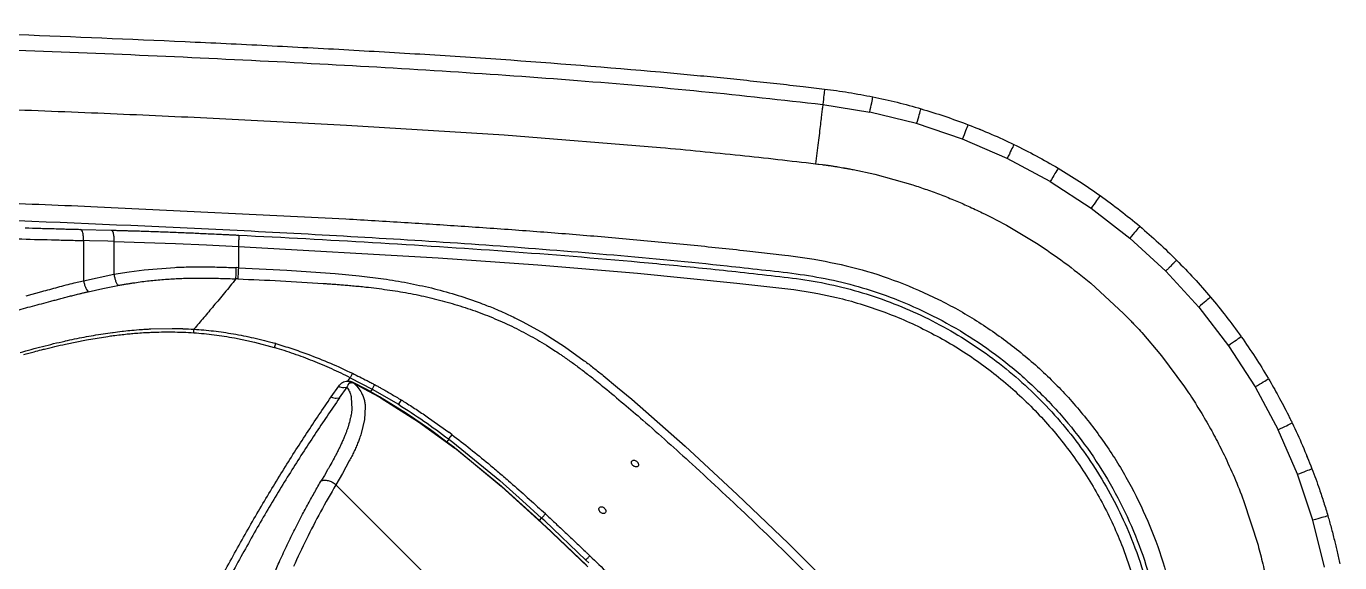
# Model space of a CAD drawing. Extents: x -51 to 27, y -13 to 136.
# Drawn here: x 9.65 to 26.22, y 76.76 to 83.52 of the extents above; entities that cross this region are included whole.
import ezdxf

# ---------------------------------------------------------------- set-up
doc = ezdxf.new("R2010")
doc.units = 0
doc.header["$MEASUREMENT"] = 0
doc.layers.add('GEOMETRY', color=2, linetype='Continuous', lineweight=25)

# ---------------------------------------------------------------- blocks, each defined once
blk = doc.blocks.new('2026 MONTERREY-BLOOM')
at = {"layer": 'GEOMETRY'}
for p, q in [((31.379, -1.18), (31.972, -1.276)), ((32.563, -1.422), (31.972, -1.276)), ((23.368, -1.338), (25.371, -1.44)), ((25.371, -1.44), (27.361, -1.564)), ((33.143, -1.618), (32.563, -1.422)), ((27.361, -1.564), (29.333, -1.722)), ((33.705, -1.861), (33.143, -1.618)), ((33.35, -1.491), (33.364, -1.497)), ((33.364, -1.497), (33.376, -1.502)), ((31.289, -1.928), (31.318, -1.931)), ((31.318, -1.931), (31.329, -1.932)), ((31.329, -1.932), (31.372, -1.938)), ((34.248, -2.152), (33.705, -1.861)), ((31.764, -2.002), (32.036, -2.061)), ((32.036, -2.061), (32.515, -2.195)), ((34.248, -2.152), (34.765, -2.488)), ((22.229, -2.469), (25.363, -2.623)), ((34.765, -2.488), (35.251, -2.866)), ((22.019, -2.755), (22.403, -2.765)), ((22.128, -2.899), (22.053, -2.897)), ((22.053, -2.897), (22.053, -3.402)), ((22.361, -2.905), (22.128, -2.899)), ((22.436, -2.907), (22.361, -2.905)), ((22.436, -2.907), (22.824, -2.919)), ((22.436, -2.907), (22.436, -3.322)), ((22.824, -2.919), (23.211, -2.933)), ((23.211, -2.933), (23.605, -2.95)), ((23.605, -2.95), (24.006, -2.97)), ((24.006, -2.97), (26.525, -3.113)), ((24.006, -2.97), (24.006, -3.239)), ((35.251, -2.866), (35.705, -3.283)), ((26.525, -3.113), (27.784, -3.202)), ((30.422, -3.025), (30.898, -3.08)), ((30.898, -3.08), (30.945, -3.085)), ((30.945, -3.085), (31.272, -3.13)), ((22.436, -3.322), (22.629, -3.29)), ((22.629, -3.29), (22.819, -3.265)), ((22.819, -3.265), (23.203, -3.234)), ((24.006, -3.239), (23.98, -3.238)), ((24.006, -3.239), (24.616, -3.269)), ((24.616, -3.269), (24.921, -3.289)), ((24.921, -3.289), (25.226, -3.312)), ((25.226, -3.312), (25.532, -3.341)), ((27.784, -3.202), (29.041, -3.307)), ((29.041, -3.307), (30.296, -3.432)), ((35.705, -3.283), (36.121, -3.736)), ((21.934, -3.43), (22.053, -3.402)), ((22.053, -3.402), (22.436, -3.322)), ((22.298, -3.499), (22.487, -3.462)), ((24, -3.38), (23.975, -3.379)), ((25.532, -3.341), (25.837, -3.379)), ((30.296, -3.432), (30.334, -3.436)), ((30.334, -3.436), (30.937, -3.505)), ((34.759, -3.435), (35.172, -3.814)), ((21.331, -3.593), (21.527, -3.539)), ((22.11, -3.541), (22.298, -3.499)), ((30.937, -3.505), (31.015, -3.515)), ((31.015, -3.515), (31.246, -3.55)), ((31.246, -3.55), (31.316, -3.563)), ((31.316, -3.563), (31.551, -3.613)), ((36.121, -3.736), (36.498, -4.222)), ((27.594, -3.92), (27.862, -4.068)), ((35.172, -3.814), (35.215, -3.858)), ((35.215, -3.858), (35.269, -3.913)), ((22.091, -4.148), (22.359, -4.104)), ((22.901, -4.01), (23.173, -4.004)), ((23.444, -4.058), (23.445, -4.014)), ((23.956, -4.123), (24.209, -4.177)), ((27.862, -4.068), (28.12, -4.233)), ((35.402, -4.056), (35.653, -4.351)), ((36.658, -4.109), (36.653, -4.102)), ((21.825, -4.202), (22.091, -4.148)), ((24.209, -4.177), (24.458, -4.244)), ((24.458, -4.244), (24.464, -4.246)), ((24.479, -4.196), (24.464, -4.191)), ((24.464, -4.246), (24.479, -4.196)), ((28.12, -4.233), (28.369, -4.411)), ((36.498, -4.222), (36.834, -4.739)), ((35.653, -4.351), (35.942, -4.74)), ((25.392, -4.661), (25.418, -4.625)), ((25.445, -4.57), (25.418, -4.625)), ((25.418, -4.625), (25.694, -4.768)), ((28.609, -4.598), (28.791, -4.748)), ((37.002, -4.639), (36.997, -4.631)), ((25.177, -4.868), (25.272, -4.732)), ((25.282, -4.881), (25.378, -4.746)), ((25.338, -4.75), (25.378, -4.746)), ((25.378, -4.747), (25.381, -4.733)), ((25.387, -4.716), (25.381, -4.733)), ((25.386, -4.669), (25.392, -4.661)), ((25.397, -4.67), (25.386, -4.669)), ((25.422, -4.688), (25.386, -4.669)), ((25.399, -4.699), (25.387, -4.716)), ((25.405, -4.671), (25.397, -4.67)), ((25.422, -4.674), (25.405, -4.671)), ((25.434, -4.678), (25.422, -4.674)), ((25.439, -4.689), (25.422, -4.674)), ((25.422, -4.688), (25.43, -4.688)), ((25.43, -4.688), (25.439, -4.689)), ((25.446, -4.682), (25.434, -4.678)), ((25.446, -4.691), (25.439, -4.689)), ((25.471, -4.693), (25.446, -4.682)), ((25.453, -4.693), (25.446, -4.691)), ((25.46, -4.696), (25.453, -4.693)), ((25.467, -4.7), (25.46, -4.696)), ((25.467, -4.7), (25.469, -4.697)), ((25.599, -4.768), (25.467, -4.7)), ((25.469, -4.697), (25.471, -4.693)), ((25.469, -4.697), (25.6, -4.766)), ((25.602, -4.762), (25.471, -4.693)), ((25.599, -4.767), (25.6, -4.766)), ((25.599, -4.768), (25.599, -4.767)), ((25.778, -4.867), (25.599, -4.768)), ((25.6, -4.766), (25.602, -4.762)), ((25.6, -4.766), (25.779, -4.864)), ((25.625, -4.774), (25.602, -4.762)), ((25.672, -4.799), (25.625, -4.774)), ((25.694, -4.768), (25.672, -4.799)), ((25.672, -4.799), (25.782, -4.861)), ((25.724, -4.712), (25.694, -4.768)), ((25.694, -4.768), (26.025, -4.961)), ((28.791, -4.748), (28.969, -4.898)), ((36.834, -4.739), (37.124, -5.281)), ((25.242, -4.884), (25.282, -4.881)), ((25.431, -4.874), (25.438, -5.016)), ((25.779, -4.865), (25.778, -4.867)), ((25.778, -4.867), (25.806, -4.883)), ((25.782, -4.861), (25.779, -4.865)), ((25.782, -4.861), (25.786, -4.863)), ((25.786, -4.863), (26.127, -5.072)), ((25.806, -4.883), (26.279, -5.18)), ((26.06, -4.905), (26.025, -4.961)), ((28.969, -4.898), (29.643, -5.49)), ((25.607, -4.991), (25.599, -5.154)), ((26.127, -5.072), (26.432, -5.28)), ((26.406, -5.131), (26.66, -5.314)), ((25.599, -5.154), (25.555, -5.331)), ((26.279, -5.18), (26.736, -5.513)), ((26.432, -5.28), (26.638, -5.432)), ((37.367, -5.843), (37.124, -5.281)), ((26.662, -5.401), (26.638, -5.432)), ((26.638, -5.432), (26.726, -5.499)), ((26.662, -5.401), (26.659, -5.398)), ((26.7, -5.343), (26.66, -5.314)), ((26.662, -5.401), (26.71, -5.437)), ((26.71, -5.437), (27.304, -5.923)), ((26.739, -5.509), (26.726, -5.499)), ((26.736, -5.513), (26.739, -5.509)), ((26.75, -5.524), (26.736, -5.513)), ((26.739, -5.509), (27.3, -5.972)), ((27.321, -5.996), (26.75, -5.524)), ((29.643, -5.49), (30.3, -6.097)), ((37.483, -5.609), (37.488, -5.621)), ((37.488, -5.621), (37.494, -5.636)), ((25.131, -5.789), (25.092, -5.857)), ((25.406, -5.675), (25.319, -5.835)), ((25.055, -5.919), (25.054, -5.921)), ((25.092, -5.857), (25.055, -5.919)), ((25.319, -5.835), (25.237, -5.975)), ((27.304, -5.923), (27.591, -6.176)), ((37.563, -6.423), (37.367, -5.843)), ((25.237, -5.975), (26.615, -7.353)), ((27.3, -5.972), (27.324, -5.993)), ((27.321, -5.996), (27.324, -5.993)), ((27.328, -6.002), (27.322, -5.996)), ((27.324, -5.993), (27.806, -6.427)), ((27.878, -6.499), (27.328, -6.002)), ((30.3, -6.097), (30.946, -6.717)), ((27.591, -6.176), (27.832, -6.395)), ((36.688, -6.175), (36.87, -6.737)), ((27.806, -6.427), (27.832, -6.395)), ((27.806, -6.427), (27.853, -6.471)), ((27.88, -6.343), (27.832, -6.299)), ((27.872, -6.432), (27.832, -6.395)), ((27.872, -6.432), (28.391, -6.924)), ((37.709, -7.013), (37.563, -6.423)), ((27.853, -6.471), (27.88, -6.496)), ((27.881, -6.496), (27.878, -6.499)), ((28.416, -7.012), (27.878, -6.499)), ((27.881, -6.496), (28.4, -6.99)), ((30.946, -6.717), (31.582, -7.348)), ((28.427, -6.959), (28.391, -6.924))]:
    blk.add_line(p, q, dxfattribs=at)
at = {"layer": 'GEOMETRY', "flags": 128}
blk.add_lwpolyline([(21.318, -2.736), (21.364, -2.737), (21.411, -2.739)], dxfattribs=at)
at = {"layer": 'GEOMETRY'}
for points, knots in [([(0, -0.195), (0.139, -0.195), (0.429, -0.195), (0.885, -0.195), (1.38, -0.195), (1.912, -0.195), (2.479, -0.195), (3.08, -0.196), (3.736, -0.197), (4.447, -0.199), (5.212, -0.201), (6.01, -0.205), (6.838, -0.209), (7.775, -0.216), (8.824, -0.224), (9.986, -0.236), (11.18, -0.251), (12.401, -0.268), (13.643, -0.288), (14.903, -0.313), (16.346, -0.344), (17.968, -0.386), (19.76, -0.441), (21.541, -0.505), (23.298, -0.579), (25.009, -0.664), (26.667, -0.76), (28.272, -0.873), (29.839, -1.007), (30.869, -1.123), (31.379, -1.18)], [0, 0, 0, 0, 0.013237, 0.027769, 0.043539, 0.060493, 0.078576, 0.097734, 0.117911, 0.141218, 0.16562, 0.191042, 0.217413, 0.244658, 0.280565, 0.317626, 0.355689, 0.394604, 0.434218, 0.47438, 0.51494, 0.572104, 0.629337, 0.686222, 0.742347, 0.797299, 0.849826, 0.901, 0.950997, 1, 1, 1, 1]), ([(19.113, -0.226), (19.82, -0.249), (21.227, -0.295), (22.633, -0.356), (23.333, -0.387)], [0, 0, 0, 0, 0.50242, 1, 1, 1, 1]), ([(23.333, -0.387), (23.506, -0.395), (23.851, -0.411), (24.196, -0.428), (24.369, -0.437)], [0, 0, 0, 0, 0.499519, 1, 1, 1, 1]), ([(24.369, -0.437), (24.541, -0.446), (24.885, -0.463), (25.229, -0.482), (25.401, -0.492)], [0, 0, 0, 0, 0.4988546, 1, 1, 1, 1]), ([(25.401, -0.492), (25.742, -0.511), (26.423, -0.55), (27.104, -0.596), (27.445, -0.619)], [0, 0, 0, 0, 0.499761, 1, 1, 1, 1]), ([(27.445, -0.619), (28.117, -0.67), (28.9, -0.729), (29.794, -0.813), (30.129, -0.846), (30.464, -0.88), (30.798, -0.916), (31.11, -0.952), (31.311, -0.975), (31.402, -0.986)], [0, 0, 0, 0, 0.5083985, 0.5931291, 0.6778518, 0.7625662, 0.8472734, 0.9310352, 1, 1, 1, 1]), ([(31.402, -0.986), (31.399, -1.009), (31.394, -1.055), (31.384, -1.138), (31.379, -1.18)], [0, 0, 0, 0, 0.50003, 1, 1, 1, 1]), ([(31.402, -0.986), (31.503, -0.999), (31.707, -1.026), (31.909, -1.065), (32.011, -1.085)], [0, 0, 0, 0, 0.493004, 1, 1, 1, 1]), ([(31.972, -1.276), (31.981, -1.235), (31.998, -1.152), (32.007, -1.107), (32.011, -1.085)], [0, 0, 0, 0, 0.49997, 1, 1, 1, 1]), ([(32.011, -1.085), (32.113, -1.106), (32.317, -1.15), (32.518, -1.206), (32.618, -1.235)], [0, 0, 0, 0, 0.499755, 1, 1, 1, 1]), ([(19.317, -1.181), (19.785, -1.197), (20.703, -1.227), (22.053, -1.279), (22.936, -1.318), (23.368, -1.338)], [0, 0, 0, 0, 0.3463036, 0.6796344, 1, 1, 1, 1]), ([(31.379, -1.18), (31.378, -1.189), (31.376, -1.205), (31.369, -1.26), (31.36, -1.335), (31.349, -1.429), (31.336, -1.539), (31.321, -1.661), (31.305, -1.792), (31.294, -1.883), (31.289, -1.928)], [0, 0, 0, 0, 0.125, 0.25, 0.375, 0.5, 0.625, 0.75, 0.875, 1, 1, 1, 1]), ([(32.563, -1.422), (32.575, -1.382), (32.599, -1.301), (32.612, -1.257), (32.618, -1.234)], [0, 0, 0, 0, 0.49997, 1, 1, 1, 1]), ([(32.618, -1.235), (32.718, -1.265), (32.919, -1.326), (33.115, -1.399), (33.214, -1.436)], [0, 0, 0, 0, 0.500306, 1, 1, 1, 1]), ([(33.143, -1.618), (33.159, -1.578), (33.189, -1.5), (33.205, -1.457), (33.214, -1.435)], [0, 0, 0, 0, 0.49997, 1, 1, 1, 1]), ([(33.214, -1.436), (33.311, -1.474), (33.506, -1.551), (33.696, -1.641), (33.79, -1.685)], [0, 0, 0, 0, 0.500074, 1, 1, 1, 1]), ([(29.333, -1.722), (29.667, -1.754), (30.32, -1.815), (30.971, -1.891), (31.289, -1.928)], [0, 0, 0, 0, 0.5115391, 1, 1, 1, 1]), ([(33.79, -1.685), (33.78, -1.706), (33.76, -1.747), (33.724, -1.823), (33.705, -1.861)], [0, 0, 0, 0, 0.50003, 1, 1, 1, 1]), ([(33.79, -1.685), (33.885, -1.732), (34.074, -1.826), (34.256, -1.931), (34.348, -1.984)], [0, 0, 0, 0, 0.499994, 1, 1, 1, 1]), ([(31.372, -1.938), (31.388, -1.94), (31.411, -1.943), (31.438, -1.947), (31.449, -1.948), (31.453, -1.949), (31.456, -1.949), (31.466, -1.951), (31.492, -1.955), (31.516, -1.958), (31.532, -1.961)], [0, 0, 0, 0, 0.299605, 0.430133, 0.499989, 0.501753, 0.515468, 0.553408, 0.696668, 1, 1, 1, 1]), ([(31.532, -1.961), (31.546, -1.963), (31.585, -1.97), (31.624, -1.976), (31.65, -1.981), (31.655, -1.982), (31.673, -1.985), (31.71, -1.992), (31.744, -1.998), (31.764, -2.002)], [0, 0, 0, 0, 0.1755856, 0.5000012, 0.5018302, 0.5176132, 0.5626804, 0.7351781, 1, 1, 1, 1]), ([(34.348, -1.984), (34.336, -2.004), (34.313, -2.043), (34.27, -2.116), (34.248, -2.152)], [0, 0, 0, 0, 0.50003, 1, 1, 1, 1]), ([(34.348, -1.984), (34.438, -2.039), (34.618, -2.148), (34.791, -2.268), (34.878, -2.329)], [0, 0, 0, 0, 0.499993, 1, 1, 1, 1]), ([(-6.269, -2.137), (-6.06, -2.136), (-5.627, -2.134), (-4.957, -2.131), (-4.246, -2.129), (-3.494, -2.127), (-2.746, -2.126), (-2.015, -2.125), (-1.362, -2.124), (-0.753, -2.124), (-0.191, -2.123), (0.378, -2.123), (0.961, -2.124), (1.553, -2.124), (2.144, -2.125), (2.921, -2.126), (3.899, -2.128), (5.076, -2.132), (6.259, -2.137), (7.447, -2.144), (8.649, -2.154), (9.933, -2.166), (11.278, -2.183), (12.67, -2.203), (14.034, -2.227), (15.408, -2.255), (16.783, -2.288), (18.168, -2.325), (19.537, -2.367), (20.893, -2.415), (21.789, -2.451), (22.229, -2.469)], [0, 0, 0, 0, 0.022045, 0.045545, 0.070499, 0.096908, 0.124698, 0.149183, 0.173899, 0.19348, 0.213203, 0.233069, 0.253396, 0.274589, 0.295324, 0.315599, 0.356366, 0.398307, 0.439469, 0.48087, 0.523351, 0.566002, 0.616064, 0.664904, 0.712523, 0.759637, 0.809602, 0.857201, 0.905556, 0.953713, 1, 1, 1, 1]), ([(32.515, -2.195), (32.574, -2.214), (32.694, -2.254), (32.872, -2.319), (33.046, -2.389), (33.218, -2.464), (33.331, -2.517), (33.39, -2.545)], [0, 0, 0, 0, 0.1958706, 0.4008747, 0.6033877, 0.7926944, 1, 1, 1, 1]), ([(-36.643, -38.985), (-36.643, -38.748), (-36.643, -38.251), (-36.643, -37.496), (-36.643, -36.717), (-36.642, -35.938), (-36.641, -35.155), (-36.639, -34.37), (-36.634, -33.124), (-36.625, -31.427), (-36.601, -28.728), (-36.556, -25.487), (-36.48, -22.003), (-36.384, -18.826), (-36.269, -15.952), (-36.147, -13.557), (-36.022, -11.643), (-35.908, -10.209), (-35.804, -9.111), (-35.717, -8.347), (-35.671, -7.917), (-35.598, -7.493), (-35.491, -7.08), (-35.34, -6.644), (-35.136, -6.19), (-34.87, -5.728), (-34.56, -5.294), (-34.209, -4.894), (-33.819, -4.53), (-33.396, -4.207), (-32.942, -3.927), (-32.492, -3.708), (-32.054, -3.541), (-31.634, -3.42), (-31.199, -3.331), (-30.75, -3.28), (-30.3, -3.229), (-29.656, -3.161), (-28.817, -3.082), (-27.505, -2.975), (-25.921, -2.869), (-23.953, -2.762), (-21.876, -2.668), (-19.679, -2.587), (-17.251, -2.514), (-14.59, -2.452), (-11.706, -2.403), (-8.819, -2.37), (-5.936, -2.35), (-3.055, -2.342), (-0.598, -2.339), (1.446, -2.34), (3.092, -2.342), (4.754, -2.346), (6.416, -2.353), (8.055, -2.365), (10.408, -2.386), (13.481, -2.429), (16.974, -2.505), (20.148, -2.601), (23.011, -2.715), (25.395, -2.836), (27.307, -2.961), (28.741, -3.074), (29.84, -3.178), (30.606, -3.264), (31.038, -3.31), (31.463, -3.38), (31.877, -3.486), (32.314, -3.634), (32.769, -3.836), (33.232, -4.099), (33.668, -4.406), (34.07, -4.756), (34.436, -5.143), (34.762, -5.565), (35.044, -6.017), (35.279, -6.492), (35.464, -6.985), (35.602, -7.491), (35.683, -8.01), (35.739, -8.534), (35.815, -9.23), (35.897, -10.097), (36.005, -11.408), (36.112, -12.993), (36.24, -15.339), (36.362, -18.173), (36.465, -21.457), (36.54, -24.706), (36.591, -27.93), (36.621, -30.803), (36.636, -33.323), (36.641, -34.922), (36.642, -35.963), (36.643, -36.444), (36.643, -36.924), (36.643, -37.402), (36.643, -37.896), (36.643, -38.424), (36.643, -38.792), (36.643, -38.985)], [0, 0, 0, 0, 0.005138, 0.010771, 0.016381, 0.022015, 0.027673, 0.03335, 0.039042, 0.054682, 0.070145, 0.097582, 0.124946, 0.145709, 0.16651, 0.187309, 0.197707, 0.208103, 0.218498, 0.221609, 0.224784, 0.227857, 0.230942, 0.234019, 0.237865, 0.24171, 0.245555, 0.249401, 0.253246, 0.257092, 0.260938, 0.264783, 0.267936, 0.271088, 0.274241, 0.277546, 0.280882, 0.284062, 0.291597, 0.299143, 0.312612, 0.326021, 0.341866, 0.357701, 0.373696, 0.394533, 0.415407, 0.436247, 0.457116, 0.477921, 0.498728, 0.51038, 0.52225, 0.534405, 0.54642, 0.558287, 0.569942, 0.597446, 0.624936, 0.645697, 0.666299, 0.687058, 0.697455, 0.707849, 0.718242, 0.721382, 0.724571, 0.72765, 0.730727, 0.733804, 0.737651, 0.741498, 0.745344, 0.74919, 0.753036, 0.756881, 0.760725, 0.76457, 0.768352, 0.772136, 0.775907, 0.779727, 0.783559, 0.79109, 0.798621, 0.812071, 0.825537, 0.849567, 0.873561, 0.896782, 0.920041, 0.943476, 0.95907, 0.97468, 0.978164, 0.981639, 0.985104, 0.988563, 0.992016, 0.995816, 1, 1, 1, 1]), ([(34.878, -2.329), (34.865, -2.347), (34.838, -2.385), (34.789, -2.454), (34.765, -2.488)], [0, 0, 0, 0, 0.50003, 1, 1, 1, 1]), ([(34.878, -2.329), (34.963, -2.391), (35.134, -2.515), (35.296, -2.649), (35.378, -2.716)], [0, 0, 0, 0, 0.499998, 1, 1, 1, 1]), ([(25.363, -2.623), (25.61, -2.638), (26.095, -2.666), (26.822, -2.713), (27.544, -2.763), (28.267, -2.819), (28.989, -2.881), (29.707, -2.949), (30.185, -3), (30.422, -3.025)], [0, 0, 0, 0, 0.145956, 0.287123, 0.430934, 0.573571, 0.715843, 0.859364, 1, 1, 1, 1]), ([(33.39, -2.545), (33.507, -2.604), (33.742, -2.723), (33.965, -2.861), (34.076, -2.931)], [0, 0, 0, 0, 0.499998, 1, 1, 1, 1]), ([(21.786, -2.749), (21.805, -2.75), (21.844, -2.751), (21.882, -2.752), (21.901, -2.752)], [0, 0, 0, 0, 0.4999764, 1, 1, 1, 1]), ([(21.901, -2.752), (21.921, -2.753), (21.96, -2.754), (22, -2.755), (22.019, -2.755)], [0, 0, 0, 0, 0.499966, 1, 1, 1, 1]), ([(22.403, -2.765), (22.407, -2.768), (22.416, -2.772), (22.425, -2.795), (22.431, -2.82), (22.434, -2.846), (22.437, -2.875), (22.437, -2.896), (22.436, -2.907)], [0, 0, 0, 0, 0.201833, 0.43534, 0.564538, 0.701721, 0.846887, 1, 1, 1, 1]), ([(22.403, -2.766), (22.422, -2.766), (22.46, -2.767), (22.498, -2.768), (22.516, -2.769)], [0, 0, 0, 0, 0.499929, 1, 1, 1, 1]), ([(22.516, -2.769), (22.533, -2.769), (22.566, -2.77), (22.599, -2.771), (22.616, -2.772)], [0, 0, 0, 0, 0.499932, 1, 1, 1, 1]), ([(22.998, -2.784), (23.031, -2.785), (23.097, -2.787), (23.163, -2.79), (23.196, -2.791)], [0, 0, 0, 0, 0.5, 1, 1, 1, 1]), ([(23.196, -2.791), (23.23, -2.792), (23.296, -2.795), (23.362, -2.798), (23.395, -2.799)], [0, 0, 0, 0, 0.5, 1, 1, 1, 1]), ([(23.78, -2.817), (23.8, -2.818), (23.838, -2.819), (23.877, -2.821), (23.896, -2.822)], [0, 0, 0, 0, 0.499881, 1, 1, 1, 1]), ([(35.378, -2.716), (35.363, -2.734), (35.333, -2.769), (35.279, -2.833), (35.251, -2.866)], [0, 0, 0, 0, 0.50003, 1, 1, 1, 1]), ([(35.378, -2.716), (35.457, -2.785), (35.617, -2.923), (35.767, -3.07), (35.842, -3.144)], [0, 0, 0, 0, 0.500005, 1, 1, 1, 1]), ([(20.783, -2.86), (20.929, -2.865), (21.221, -2.875), (21.506, -2.883), (21.649, -2.886)], [0, 0, 0, 0, 0.5000053, 1, 1, 1, 1]), ([(21.649, -2.886), (21.682, -2.887), (21.747, -2.889), (21.812, -2.891), (21.844, -2.892)], [0, 0, 0, 0, 0.5002928, 1, 1, 1, 1]), ([(21.844, -2.892), (21.879, -2.892), (21.948, -2.894), (22.018, -2.896), (22.053, -2.897)], [0, 0, 0, 0, 0.499125, 1, 1, 1, 1]), ([(23.896, -2.822), (23.916, -2.823), (23.954, -2.825), (23.993, -2.827), (24.013, -2.828)], [0, 0, 0, 0, 0.499884, 1, 1, 1, 1]), ([(24.013, -2.828), (24.013, -2.831), (24.012, -2.837), (24.011, -2.87), (24.008, -2.916), (24.006, -2.952), (24.006, -2.97)], [0, 0, 0, 0, 0.2499978, 0.5000007, 0.7499918, 1, 1, 1, 1]), ([(24.013, -2.828), (24.575, -2.857), (25.7, -2.916), (27.387, -3.026), (28.652, -3.127), (29.494, -3.207), (29.914, -3.249), (30.345, -3.294), (30.775, -3.343), (31.206, -3.393), (31.622, -3.479), (32.029, -3.597), (32.426, -3.747), (32.809, -3.928), (33.177, -4.139), (33.527, -4.379), (33.856, -4.645), (34.163, -4.938), (34.446, -5.253), (34.702, -5.591), (34.931, -5.947), (35.13, -6.321), (35.311, -6.736), (35.463, -7.191), (35.579, -7.686), (35.64, -8.189), (35.697, -8.693), (35.791, -9.59), (35.905, -10.882), (36.026, -12.57), (36.089, -13.696), (36.12, -14.259)], [0, 0, 0, 0, 0.083079, 0.166244, 0.249417, 0.270212, 0.291008, 0.311805, 0.334066, 0.354968, 0.375794, 0.39662, 0.417449, 0.438279, 0.45911, 0.479938, 0.500764, 0.521589, 0.542408, 0.563222, 0.584033, 0.604845, 0.625661, 0.650644, 0.675565, 0.700485, 0.725439, 0.750395, 0.833586, 0.916762, 1, 1, 1, 1]), ([(34.076, -2.931), (34.194, -3.009), (34.43, -3.166), (34.649, -3.345), (34.759, -3.435)], [0, 0, 0, 0, 0.5, 1, 1, 1, 1]), ([(31.272, -3.13), (31.452, -3.166), (31.812, -3.237), (32.336, -3.41), (32.842, -3.63), (33.323, -3.9), (33.775, -4.216), (34.194, -4.575), (34.575, -4.973), (34.915, -5.408), (35.211, -5.873), (35.459, -6.366), (35.66, -6.879), (35.751, -7.236), (35.796, -7.414)], [0, 0, 0, 0, 0.08333, 0.166678, 0.25001, 0.333343, 0.416723, 0.500048, 0.583361, 0.666712, 0.75001, 0.833298, 0.916675, 1, 1, 1, 1]), ([(35.842, -3.144), (35.838, -3.148), (35.83, -3.157), (35.814, -3.173), (35.798, -3.19), (35.78, -3.208), (35.76, -3.228), (35.735, -3.252), (35.715, -3.272), (35.705, -3.283)], [0, 0, 0, 0, 0.146319, 0.28987, 0.43065, 0.556385, 0.684196, 0.832062, 1, 1, 1, 1]), ([(35.842, -3.144), (35.916, -3.219), (36.064, -3.37), (36.202, -3.53), (36.271, -3.61)], [0, 0, 0, 0, 0.499995, 1, 1, 1, 1]), ([(23.203, -3.234), (23.267, -3.232), (23.395, -3.227), (23.523, -3.228), (23.588, -3.228)], [0, 0, 0, 0, 0.499987, 1, 1, 1, 1]), ([(23.588, -3.228), (23.62, -3.228), (23.686, -3.229), (23.751, -3.23), (23.784, -3.231)], [0, 0, 0, 0, 0.498504, 1, 1, 1, 1]), ([(23.784, -3.231), (23.817, -3.232), (23.882, -3.234), (23.948, -3.236), (23.98, -3.238)], [0, 0, 0, 0, 0.500598, 1, 1, 1, 1]), ([(22.053, -3.402), (22.056, -3.417), (22.063, -3.447), (22.078, -3.487), (22.094, -3.521), (22.104, -3.534), (22.11, -3.541)], [0, 0, 0, 0, 0.250005, 0.499998, 0.750012, 1, 1, 1, 1]), ([(22.436, -3.322), (22.439, -3.337), (22.445, -3.367), (22.458, -3.408), (22.472, -3.442), (22.482, -3.456), (22.487, -3.462)], [0, 0, 0, 0, 0.249996, 0.499998, 0.749997, 1, 1, 1, 1]), ([(22.487, -3.462), (22.504, -3.459), (22.535, -3.454), (22.567, -3.448), (22.581, -3.446)], [0, 0, 0, 0, 0.538262, 1, 1, 1, 1]), ([(22.581, -3.446), (22.597, -3.443), (22.628, -3.438), (22.659, -3.433), (22.675, -3.431)], [0, 0, 0, 0, 0.499833, 1, 1, 1, 1]), ([(22.675, -3.431), (22.706, -3.426), (22.766, -3.417), (22.827, -3.41), (22.858, -3.406)], [0, 0, 0, 0, 0.50409, 1, 1, 1, 1]), ([(22.858, -3.406), (22.888, -3.403), (22.948, -3.396), (23.009, -3.391), (23.04, -3.388)], [0, 0, 0, 0, 0.500694, 1, 1, 1, 1]), ([(23.04, -3.388), (23.07, -3.386), (23.131, -3.381), (23.192, -3.378), (23.223, -3.376)], [0, 0, 0, 0, 0.50095, 1, 1, 1, 1]), ([(23.223, -3.376), (23.253, -3.375), (23.314, -3.372), (23.375, -3.371), (23.406, -3.37)], [0, 0, 0, 0, 0.500878, 1, 1, 1, 1]), ([(23.406, -3.37), (23.417, -3.37), (23.439, -3.37), (23.461, -3.37), (23.471, -3.37)], [0, 0, 0, 0, 0.499403, 1, 1, 1, 1]), ([(23.471, -3.37), (23.48, -3.37), (23.498, -3.369), (23.515, -3.369), (23.524, -3.369)], [0, 0, 0, 0, 0.499288, 1, 1, 1, 1]), ([(23.524, -3.369), (23.535, -3.369), (23.558, -3.369), (23.58, -3.37), (23.591, -3.37)], [0, 0, 0, 0, 0.498928, 1, 1, 1, 1]), ([(23.591, -3.37), (23.623, -3.37), (23.686, -3.371), (23.749, -3.372), (23.781, -3.373)], [0, 0, 0, 0, 0.496873, 1, 1, 1, 1]), ([(23.781, -3.373), (23.813, -3.374), (23.878, -3.375), (23.943, -3.378), (23.975, -3.379)], [0, 0, 0, 0, 0.498585, 1, 1, 1, 1]), ([(23.975, -3.379), (23.951, -3.409), (23.903, -3.469), (23.855, -3.527), (23.831, -3.556)], [0, 0, 0, 0, 0.500424, 1, 1, 1, 1]), ([(24, -3.38), (24.179, -3.387), (24.539, -3.402), (24.897, -3.425), (25.077, -3.436)], [0, 0, 0, 0, 0.499166, 1, 1, 1, 1]), ([(25.077, -3.436), (25.093, -3.438), (25.126, -3.44), (25.158, -3.442), (25.174, -3.443)], [0, 0, 0, 0, 0.4999591, 1, 1, 1, 1]), ([(25.174, -3.443), (25.195, -3.445), (25.235, -3.448), (25.276, -3.451), (25.297, -3.453)], [0, 0, 0, 0, 0.5000168, 1, 1, 1, 1]), ([(25.297, -3.453), (25.321, -3.454), (25.37, -3.458), (25.419, -3.463), (25.444, -3.465)], [0, 0, 0, 0, 0.500094, 1, 1, 1, 1]), ([(25.444, -3.465), (25.472, -3.468), (25.53, -3.473), (25.587, -3.479), (25.616, -3.482)], [0, 0, 0, 0, 0.500182, 1, 1, 1, 1]), ([(25.837, -3.379), (25.938, -3.395), (26.141, -3.426), (26.341, -3.472), (26.441, -3.494)], [0, 0, 0, 0, 0.499536, 1, 1, 1, 1]), ([(21.527, -3.539), (21.56, -3.53), (21.628, -3.511), (21.695, -3.493), (21.729, -3.484)], [0, 0, 0, 0, 0.495791, 1, 1, 1, 1]), ([(21.64, -3.661), (21.659, -3.656), (21.696, -3.646), (21.734, -3.636), (21.753, -3.631)], [0, 0, 0, 0, 0.498406, 1, 1, 1, 1]), ([(21.753, -3.631), (21.773, -3.626), (21.814, -3.615), (21.855, -3.604), (21.875, -3.599)], [0, 0, 0, 0, 0.499617, 1, 1, 1, 1]), ([(21.875, -3.599), (21.895, -3.594), (21.934, -3.584), (21.974, -3.574), (21.993, -3.569)], [0, 0, 0, 0, 0.501311, 1, 1, 1, 1]), ([(21.993, -3.569), (22.006, -3.566), (22.033, -3.559), (22.06, -3.553), (22.073, -3.55)], [0, 0, 0, 0, 0.500516, 1, 1, 1, 1]), ([(22.073, -3.55), (22.079, -3.548), (22.091, -3.545), (22.104, -3.542), (22.11, -3.541)], [0, 0, 0, 0, 0.501237, 1, 1, 1, 1]), ([(23.831, -3.556), (23.808, -3.584), (23.762, -3.639), (23.717, -3.693), (23.694, -3.72)], [0, 0, 0, 0, 0.500409, 1, 1, 1, 1]), ([(25.616, -3.482), (25.661, -3.487), (25.75, -3.497), (25.839, -3.51), (25.883, -3.516)], [0, 0, 0, 0, 0.500419, 1, 1, 1, 1]), ([(25.883, -3.516), (25.928, -3.522), (26.016, -3.536), (26.105, -3.551), (26.149, -3.559)], [0, 0, 0, 0, 0.5002092, 1, 1, 1, 1]), ([(26.149, -3.559), (26.237, -3.576), (26.413, -3.611), (26.586, -3.658), (26.673, -3.681)], [0, 0, 0, 0, 0.499638, 1, 1, 1, 1]), ([(26.441, -3.494), (26.541, -3.52), (26.74, -3.571), (26.934, -3.639), (27.03, -3.672)], [0, 0, 0, 0, 0.505354, 1, 1, 1, 1]), ([(31.551, -3.613), (31.651, -3.639), (31.853, -3.69), (32.049, -3.76), (32.147, -3.794)], [0, 0, 0, 0, 0.500059, 1, 1, 1, 1]), ([(36.271, -3.61), (36.253, -3.624), (36.218, -3.654), (36.154, -3.709), (36.121, -3.736)], [0, 0, 0, 0, 0.50003, 1, 1, 1, 1]), ([(36.271, -3.61), (36.337, -3.69), (36.469, -3.85), (36.592, -4.018), (36.653, -4.102)], [0, 0, 0, 0, 0.500002, 1, 1, 1, 1]), ([(21.182, -3.784), (21.22, -3.774), (21.296, -3.753), (21.371, -3.733), (21.409, -3.723)], [0, 0, 0, 0, 0.499522, 1, 1, 1, 1]), ([(21.409, -3.723), (21.447, -3.713), (21.525, -3.692), (21.601, -3.672), (21.64, -3.661)], [0, 0, 0, 0, 0.4956353, 1, 1, 1, 1]), ([(23.694, -3.72), (23.653, -3.77), (23.57, -3.868), (23.487, -3.965), (23.445, -4.014)], [0, 0, 0, 0, 0.5008345, 1, 1, 1, 1]), ([(26.673, -3.681), (26.759, -3.707), (26.93, -3.758), (27.097, -3.823), (27.18, -3.855)], [0, 0, 0, 0, 0.50074, 1, 1, 1, 1]), ([(27.03, -3.672), (27.066, -3.686), (27.129, -3.71), (27.225, -3.748), (27.317, -3.787), (27.408, -3.828), (27.501, -3.873), (27.561, -3.903), (27.594, -3.92)], [0, 0, 0, 0, 0.185178, 0.329506, 0.5, 0.6732, 0.818166, 1, 1, 1, 1]), ([(32.147, -3.794), (32.244, -3.832), (32.438, -3.907), (32.624, -4), (32.717, -4.046)], [0, 0, 0, 0, 0.499998, 1, 1, 1, 1]), ([(27.18, -3.855), (27.263, -3.89), (27.427, -3.959), (27.584, -4.042), (27.663, -4.084)], [0, 0, 0, 0, 0.50048, 1, 1, 1, 1]), ([(35.269, -3.913), (35.282, -3.927), (35.302, -3.948), (35.324, -3.971), (35.333, -3.98), (35.335, -3.983), (35.336, -3.983), (35.358, -4.007), (35.38, -4.032), (35.402, -4.056)], [0, 0, 0, 0, 0.30048, 0.445479, 0.484049, 0.494851, 0.498132, 0.499999, 1, 1, 1, 1]), ([(21.822, -4.162), (21.901, -4.145), (22.06, -4.111), (22.22, -4.085), (22.3, -4.072)], [0, 0, 0, 0, 0.500002, 1, 1, 1, 1]), ([(22.3, -4.072), (22.34, -4.066), (22.382, -4.06), (22.462, -4.049), (22.503, -4.044), (22.548, -4.039), (22.588, -4.034), (22.668, -4.026), (22.743, -4.02), (22.784, -4.017)], [0, 0, 0, 0, 0.25, 0.26265, 0.500001, 0.504449, 0.537008, 0.75, 1, 1, 1, 1]), ([(22.359, -4.104), (22.382, -4.101), (22.435, -4.094), (22.516, -4.084), (22.593, -4.075), (22.666, -4.068), (22.742, -4.062), (22.824, -4.056), (22.878, -4.054), (22.9, -4.053)], [0, 0, 0, 0, 0.124551, 0.29922, 0.451081, 0.549661, 0.701227, 0.876542, 1, 1, 1, 1]), ([(22.784, -4.017), (22.803, -4.016), (22.842, -4.013), (22.881, -4.011), (22.901, -4.01)], [0, 0, 0, 0, 0.4996079, 1, 1, 1, 1]), ([(22.9, -4.053), (22.991, -4.05), (23.172, -4.044), (23.353, -4.054), (23.444, -4.058)], [0, 0, 0, 0, 0.500097, 1, 1, 1, 1]), ([(23.173, -4.004), (23.196, -4.005), (23.234, -4.005), (23.277, -4.006), (23.299, -4.007), (23.352, -4.009), (23.4, -4.011), (23.445, -4.014)], [0, 0, 0, 0, 0.250002, 0.418579, 0.470181, 0.500006, 1, 1, 1, 1]), ([(23.444, -4.058), (23.53, -4.066), (23.701, -4.08), (23.871, -4.109), (23.956, -4.123)], [0, 0, 0, 0, 0.4997943, 1, 1, 1, 1]), ([(23.445, -4.014), (23.528, -4.02), (23.695, -4.033), (23.86, -4.059), (23.943, -4.072)], [0, 0, 0, 0, 0.4986553, 1, 1, 1, 1]), ([(23.943, -4.072), (23.987, -4.08), (24.073, -4.096), (24.159, -4.115), (24.202, -4.124)], [0, 0, 0, 0, 0.499974, 1, 1, 1, 1]), ([(24.202, -4.124), (24.246, -4.135), (24.334, -4.155), (24.421, -4.179), (24.464, -4.191)], [0, 0, 0, 0, 0.501096, 1, 1, 1, 1]), ([(27.663, -4.084), (27.702, -4.105), (27.779, -4.148), (27.854, -4.194), (27.892, -4.217)], [0, 0, 0, 0, 0.500192, 1, 1, 1, 1]), ([(32.717, -4.046), (32.809, -4.095), (32.992, -4.193), (33.166, -4.307), (33.253, -4.364)], [0, 0, 0, 0, 0.500029, 1, 1, 1, 1]), ([(36.658, -4.109), (36.639, -4.122), (36.602, -4.149), (36.533, -4.198), (36.499, -4.222)], [0, 0, 0, 0, 0.50003, 1, 1, 1, 1]), ([(36.658, -4.109), (36.717, -4.194), (36.835, -4.365), (36.943, -4.542), (36.997, -4.631)], [0, 0, 0, 0, 0.500006, 1, 1, 1, 1]), ([(21.254, -4.307), (21.347, -4.281), (21.534, -4.229), (21.723, -4.185), (21.817, -4.163)], [0, 0, 0, 0, 0.500009, 1, 1, 1, 1]), ([(21.298, -4.334), (21.342, -4.322), (21.416, -4.302), (21.499, -4.28), (21.541, -4.269), (21.555, -4.266), (21.647, -4.243), (21.737, -4.222), (21.825, -4.202)], [0, 0, 0, 0, 0.250003, 0.425157, 0.475115, 0.490694, 0.500008, 1, 1, 1, 1]), ([(21.817, -4.163), (21.818, -4.163), (21.82, -4.163), (21.821, -4.162), (21.822, -4.162)], [0, 0, 0, 0, 0.500099, 1, 1, 1, 1]), ([(24.946, -4.414), (24.867, -4.383), (24.708, -4.322), (24.545, -4.271), (24.464, -4.246)], [0, 0, 0, 0, 0.50109, 1, 1, 1, 1]), ([(24.479, -4.196), (24.547, -4.216), (24.682, -4.257), (24.815, -4.305), (24.882, -4.329)], [0, 0, 0, 0, 0.5009199, 1, 1, 1, 1]), ([(27.892, -4.217), (27.917, -4.233), (27.968, -4.264), (28.018, -4.297), (28.042, -4.313)], [0, 0, 0, 0, 0.50012, 1, 1, 1, 1]), ([(24.882, -4.329), (24.977, -4.366), (25.168, -4.439), (25.353, -4.526), (25.445, -4.57)], [0, 0, 0, 0, 0.500274, 1, 1, 1, 1]), ([(25.418, -4.625), (25.341, -4.588), (25.185, -4.513), (25.026, -4.447), (24.946, -4.414)], [0, 0, 0, 0, 0.498472, 1, 1, 1, 1]), ([(28.042, -4.313), (28.049, -4.318), (28.063, -4.327), (28.077, -4.337), (28.084, -4.341)], [0, 0, 0, 0, 0.500039, 1, 1, 1, 1]), ([(28.084, -4.341), (28.089, -4.345), (28.1, -4.352), (28.111, -4.36), (28.116, -4.364)], [0, 0, 0, 0, 0.500037, 1, 1, 1, 1]), ([(28.116, -4.364), (28.155, -4.391), (28.233, -4.445), (28.309, -4.503), (28.347, -4.531)], [0, 0, 0, 0, 0.5004102, 1, 1, 1, 1]), ([(28.369, -4.411), (28.41, -4.441), (28.49, -4.503), (28.569, -4.566), (28.609, -4.598)], [0, 0, 0, 0, 0.499999, 1, 1, 1, 1]), ([(33.253, -4.364), (33.338, -4.424), (33.508, -4.543), (33.667, -4.678), (33.746, -4.745)], [0, 0, 0, 0, 0.500029, 1, 1, 1, 1]), ([(25.445, -4.57), (25.476, -4.585), (25.538, -4.615), (25.599, -4.647), (25.63, -4.662)], [0, 0, 0, 0, 0.501152, 1, 1, 1, 1]), ([(28.347, -4.531), (28.368, -4.547), (28.41, -4.579), (28.451, -4.612), (28.472, -4.629)], [0, 0, 0, 0, 0.500045, 1, 1, 1, 1]), ([(28.472, -4.629), (28.496, -4.648), (28.547, -4.689), (28.597, -4.729), (28.623, -4.751)], [0, 0, 0, 0, 0.47685, 1, 1, 1, 1]), ([(36.834, -4.739), (36.87, -4.717), (36.943, -4.674), (36.982, -4.651), (37.002, -4.639)], [0, 0, 0, 0, 0.49997, 1, 1, 1, 1]), ([(37.002, -4.639), (37.023, -4.675), (37.065, -4.747), (37.105, -4.82), (37.125, -4.856)], [0, 0, 0, 0, 0.500003, 1, 1, 1, 1]), ([(25.32, -4.686), (25.329, -4.681), (25.345, -4.672), (25.373, -4.67), (25.386, -4.669)], [0, 0, 0, 0, 0.500508, 1, 1, 1, 1]), ([(25.378, -4.747), (25.382, -4.754), (25.392, -4.771), (25.406, -4.795), (25.416, -4.821), (25.424, -4.847), (25.429, -4.865), (25.431, -4.874)], [0, 0, 0, 0, 0.191656, 0.404207, 0.596303, 0.805378, 1, 1, 1, 1]), ([(25.399, -4.699), (25.401, -4.697), (25.406, -4.693), (25.413, -4.69), (25.418, -4.688), (25.421, -4.688), (25.421, -4.688), (25.422, -4.688), (25.422, -4.688)], [0, 0, 0, 0, 0.510503, 0.758871, 0.929694, 0.977125, 0.991608, 1, 1, 1, 1]), ([(25.467, -4.7), (25.489, -4.721), (25.533, -4.763), (25.557, -4.812), (25.57, -4.836)], [0, 0, 0, 0, 0.500069, 1, 1, 1, 1]), ([(25.63, -4.662), (25.646, -4.671), (25.677, -4.687), (25.709, -4.704), (25.724, -4.712)], [0, 0, 0, 0, 0.500483, 1, 1, 1, 1]), ([(25.724, -4.712), (25.737, -4.719), (25.764, -4.734), (25.79, -4.748), (25.804, -4.756)], [0, 0, 0, 0, 0.500123, 1, 1, 1, 1]), ([(25.804, -4.756), (25.847, -4.78), (25.933, -4.828), (26.017, -4.88), (26.06, -4.905)], [0, 0, 0, 0, 0.499089, 1, 1, 1, 1]), ([(28.623, -4.751), (28.705, -4.818), (28.868, -4.953), (29.028, -5.091), (29.108, -5.16)], [0, 0, 0, 0, 0.499999, 1, 1, 1, 1]), ([(33.746, -4.745), (33.823, -4.814), (33.978, -4.953), (34.119, -5.106), (34.19, -5.182)], [0, 0, 0, 0, 0.499993, 1, 1, 1, 1]), ([(35.942, -4.74), (35.965, -4.775), (36.012, -4.843), (36.079, -4.947), (36.144, -5.052), (36.208, -5.159), (36.27, -5.268), (36.329, -5.376), (36.385, -5.486), (36.422, -5.56), (36.441, -5.597)], [0, 0, 0, 0, 0.124999, 0.249998, 0.373148, 0.500006, 0.628435, 0.750003, 0.875001, 1, 1, 1, 1]), ([(24.561, -5.807), (24.663, -5.645), (24.867, -5.322), (25.074, -5.019), (25.177, -4.868)], [0, 0, 0, 0, 0.499575, 1, 1, 1, 1]), ([(25.282, -4.881), (25.178, -5.033), (24.969, -5.335), (24.764, -5.658), (24.662, -5.819)], [0, 0, 0, 0, 0.50042, 1, 1, 1, 1]), ([(25.57, -4.836), (25.573, -4.845), (25.58, -4.862), (25.589, -4.887), (25.596, -4.912), (25.601, -4.937), (25.605, -4.963), (25.606, -4.982), (25.607, -4.991)], [0, 0, 0, 0, 0.188512, 0.335253, 0.5, 0.66296, 0.817559, 1, 1, 1, 1]), ([(26.025, -4.961), (26.133, -5.03), (26.349, -5.169), (26.556, -5.322), (26.659, -5.398)], [0, 0, 0, 0, 0.499275, 1, 1, 1, 1]), ([(26.06, -4.905), (26.07, -4.912), (26.091, -4.924), (26.112, -4.937), (26.122, -4.944)], [0, 0, 0, 0, 0.499965, 1, 1, 1, 1]), ([(26.122, -4.944), (26.17, -4.974), (26.266, -5.035), (26.359, -5.099), (26.406, -5.131)], [0, 0, 0, 0, 0.498612, 1, 1, 1, 1]), ([(37.125, -4.856), (37.147, -4.896), (37.19, -4.976), (37.231, -5.057), (37.252, -5.097)], [0, 0, 0, 0, 0.5000022, 1, 1, 1, 1]), ([(25.438, -5.016), (25.437, -5.029), (25.435, -5.042), (25.432, -5.067), (25.431, -5.079), (25.428, -5.095), (25.426, -5.108), (25.42, -5.133), (25.415, -5.155), (25.412, -5.168)], [0, 0, 0, 0, 0.25, 0.262575, 0.5, 0.508068, 0.572088, 0.75, 1, 1, 1, 1]), ([(37.252, -5.097), (37.255, -5.105), (37.263, -5.12), (37.27, -5.134), (37.274, -5.142)], [0, 0, 0, 0, 0.5, 1, 1, 1, 1]), ([(25.412, -5.168), (25.405, -5.194), (25.398, -5.22), (25.389, -5.247), (25.388, -5.251), (25.384, -5.264), (25.375, -5.289), (25.366, -5.313), (25.361, -5.326)], [0, 0, 0, 0, 0.499998, 0.501978, 0.518874, 0.56693, 0.749999, 1, 1, 1, 1]), ([(29.108, -5.16), (29.213, -5.252), (29.422, -5.435), (29.628, -5.622), (29.731, -5.715)], [0, 0, 0, 0, 0.501653, 1, 1, 1, 1]), ([(34.19, -5.182), (34.258, -5.26), (34.395, -5.417), (34.516, -5.585), (34.577, -5.669)], [0, 0, 0, 0, 0.5, 1, 1, 1, 1]), ([(37.125, -5.281), (37.163, -5.263), (37.239, -5.226), (37.28, -5.206), (37.301, -5.196)], [0, 0, 0, 0, 0.49997, 1, 1, 1, 1]), ([(37.274, -5.142), (37.277, -5.149), (37.285, -5.164), (37.292, -5.179), (37.296, -5.186)], [0, 0, 0, 0, 0.5, 1, 1, 1, 1]), ([(37.296, -5.186), (37.296, -5.188), (37.298, -5.191), (37.3, -5.195), (37.3, -5.196)], [0, 0, 0, 0, 0.5, 1, 1, 1, 1]), ([(37.3, -5.196), (37.345, -5.291), (37.434, -5.481), (37.511, -5.675), (37.55, -5.773)], [0, 0, 0, 0, 0.499925, 1, 1, 1, 1]), ([(25.361, -5.326), (25.356, -5.339), (25.345, -5.367), (25.326, -5.412), (25.306, -5.457), (25.283, -5.506), (25.26, -5.552), (25.236, -5.599), (25.221, -5.628), (25.214, -5.642)], [0, 0, 0, 0, 0.130266, 0.271337, 0.436423, 0.564765, 0.739435, 0.870127, 1, 1, 1, 1]), ([(25.555, -5.331), (25.549, -5.35), (25.536, -5.387), (25.515, -5.444), (25.491, -5.5), (25.465, -5.557), (25.437, -5.616), (25.417, -5.655), (25.406, -5.675)], [0, 0, 0, 0, 0.177624, 0.331407, 0.5, 0.669104, 0.828176, 1, 1, 1, 1]), ([(26.7, -5.343), (26.691, -5.355), (26.673, -5.379), (26.664, -5.392), (26.659, -5.398)], [0, 0, 0, 0, 0.499993, 1, 1, 1, 1]), ([(26.7, -5.343), (26.778, -5.403), (26.934, -5.521), (27.084, -5.646), (27.16, -5.708)], [0, 0, 0, 0, 0.499999, 1, 1, 1, 1]), ([(36.441, -5.597), (36.485, -5.691), (36.575, -5.881), (36.65, -6.077), (36.688, -6.175)], [0, 0, 0, 0, 0.500001, 1, 1, 1, 1]), ([(25.214, -5.642), (25.201, -5.666), (25.187, -5.69), (25.173, -5.715), (25.173, -5.716), (25.171, -5.719), (25.164, -5.732), (25.151, -5.755), (25.138, -5.777), (25.131, -5.789)], [0, 0, 0, 0, 0.4999995, 0.500619, 0.5053049, 0.518139, 0.5662438, 0.7499998, 1, 1, 1, 1]), ([(27.16, -5.708), (27.202, -5.744), (27.287, -5.815), (27.371, -5.888), (27.413, -5.924)], [0, 0, 0, 0, 0.498801, 1, 1, 1, 1]), ([(29.029, -5.678), (29.024, -5.675), (29.013, -5.668), (28.995, -5.664), (28.98, -5.667), (28.97, -5.676), (28.966, -5.686), (28.965, -5.697), (28.967, -5.707), (28.972, -5.718), (28.98, -5.728), (28.991, -5.739), (29.006, -5.748), (29.024, -5.752), (29.039, -5.749), (29.05, -5.739), (29.055, -5.725), (29.053, -5.71), (29.047, -5.698), (29.04, -5.687), (29.033, -5.682), (29.029, -5.678)], [0, 0, 0, 0, 0.062589, 0.124964, 0.187373, 0.249838, 0.295394, 0.331006, 0.375105, 0.416824, 0.451626, 0.500274, 0.562677, 0.625138, 0.687585, 0.74998, 0.81235, 0.874721, 0.916131, 0.950848, 1, 1, 1, 1]), ([(29.731, -5.715), (29.984, -5.949), (30.493, -6.42), (30.986, -6.906), (31.234, -7.15)], [0, 0, 0, 0, 0.498538, 1, 1, 1, 1]), ([(34.577, -5.669), (34.636, -5.755), (34.752, -5.927), (34.853, -6.109), (34.903, -6.2)], [0, 0, 0, 0, 0.499965, 1, 1, 1, 1]), ([(37.368, -5.843), (37.407, -5.828), (37.486, -5.797), (37.529, -5.781), (37.55, -5.773)], [0, 0, 0, 0, 0.49997, 1, 1, 1, 1]), ([(37.55, -5.773), (37.566, -5.816), (37.599, -5.901), (37.629, -5.988), (37.644, -6.032)], [0, 0, 0, 0, 0.499831, 1, 1, 1, 1]), ([(23.959, -6.836), (24.059, -6.658), (24.259, -6.302), (24.46, -5.972), (24.561, -5.807)], [0, 0, 0, 0, 0.499479, 1, 1, 1, 1]), ([(24.662, -5.819), (24.56, -5.984), (24.358, -6.314), (24.157, -6.67), (24.057, -6.848)], [0, 0, 0, 0, 0.500513, 1, 1, 1, 1]), ([(24.519, -6.957), (24.535, -6.922), (24.565, -6.855), (24.612, -6.755), (24.658, -6.659), (24.706, -6.561), (24.756, -6.463), (24.803, -6.372), (24.847, -6.289), (24.887, -6.215), (24.928, -6.141), (24.969, -6.069), (25.011, -5.995), (25.039, -5.946), (25.054, -5.921)], [0, 0, 0, 0, 0.096503, 0.187473, 0.278781, 0.370447, 0.465333, 0.561273, 0.635071, 0.707668, 0.77898, 0.852532, 0.922563, 1, 1, 1, 1]), ([(25.054, -5.921), (25.07, -5.919), (25.103, -5.915), (25.152, -5.924), (25.198, -5.943), (25.224, -5.964), (25.237, -5.975)], [0, 0, 0, 0, 0.2499926, 0.5000004, 0.7499988, 1, 1, 1, 1]), ([(27.413, -5.924), (27.484, -5.986), (27.625, -6.11), (27.763, -6.236), (27.832, -6.299)], [0, 0, 0, 0, 0.501687, 1, 1, 1, 1]), ([(25.237, -5.975), (25.171, -6.088), (25.042, -6.312), (24.864, -6.656), (24.755, -6.891), (24.701, -7.007)], [0, 0, 0, 0, 0.3413414, 0.6746553, 1, 1, 1, 1]), ([(37.644, -6.032), (37.663, -6.087), (37.7, -6.199), (37.734, -6.311), (37.751, -6.368)], [0, 0, 0, 0, 0.49988, 1, 1, 1, 1]), ([(28.615, -6.264), (28.609, -6.26), (28.598, -6.254), (28.581, -6.252), (28.566, -6.257), (28.559, -6.265), (28.556, -6.272), (28.555, -6.278), (28.555, -6.287), (28.558, -6.299), (28.564, -6.31), (28.572, -6.32), (28.584, -6.33), (28.6, -6.338), (28.617, -6.34), (28.631, -6.335), (28.64, -6.325), (28.643, -6.312), (28.642, -6.301), (28.639, -6.291), (28.634, -6.282), (28.626, -6.272), (28.619, -6.267), (28.615, -6.264)], [0, 0, 0, 0, 0.062564, 0.124913, 0.187296, 0.249736, 0.264618, 0.290482, 0.3273, 0.375027, 0.417104, 0.452017, 0.500147, 0.562525, 0.62496, 0.687381, 0.74975, 0.80862, 0.849093, 0.874771, 0.916495, 0.951308, 1, 1, 1, 1]), ([(34.903, -6.2), (34.951, -6.292), (35.046, -6.477), (35.124, -6.67), (35.163, -6.766)], [0, 0, 0, 0, 0.49995, 1, 1, 1, 1]), ([(27.88, -6.343), (27.87, -6.354), (27.849, -6.377), (27.838, -6.389), (27.832, -6.395)], [0, 0, 0, 0, 0.499987, 1, 1, 1, 1]), ([(27.88, -6.343), (27.919, -6.379), (27.997, -6.451), (28.074, -6.524), (28.113, -6.56)], [0, 0, 0, 0, 0.500279, 1, 1, 1, 1]), ([(37.751, -6.368), (37.729, -6.374), (37.685, -6.387), (37.604, -6.411), (37.563, -6.423)], [0, 0, 0, 0, 0.50003, 1, 1, 1, 1]), ([(37.751, -6.368), (37.758, -6.392), (37.771, -6.44), (37.785, -6.489), (37.791, -6.513)], [0, 0, 0, 0, 0.500008, 1, 1, 1, 1]), ([(28.113, -6.56), (28.158, -6.602), (28.247, -6.686), (28.336, -6.771), (28.38, -6.814)], [0, 0, 0, 0, 0.500116, 1, 1, 1, 1]), ([(37.791, -6.513), (37.798, -6.54), (37.813, -6.594), (37.826, -6.648), (37.833, -6.675)], [0, 0, 0, 0, 0.500051, 1, 1, 1, 1]), ([(35.163, -6.766), (35.21, -6.896), (35.304, -7.157), (35.407, -7.56), (35.449, -7.833), (35.47, -7.97)], [0, 0, 0, 0, 0.333727, 0.667408, 1, 1, 1, 1]), ([(36.87, -6.737), (36.88, -6.777), (36.901, -6.855), (36.93, -6.974), (36.957, -7.093), (36.982, -7.214), (37.004, -7.334), (37.024, -7.455), (37.042, -7.575), (37.052, -7.656), (37.057, -7.696)], [0, 0, 0, 0, 0.1249987, 0.2499948, 0.3749955, 0.4999918, 0.6277255, 0.7500007, 0.8750013, 1, 1, 1, 1]), ([(37.833, -6.675), (37.836, -6.687), (37.842, -6.711), (37.848, -6.735), (37.851, -6.747)], [0, 0, 0, 0, 0.500035, 1, 1, 1, 1]), ([(37.851, -6.747), (37.853, -6.759), (37.859, -6.784), (37.865, -6.808), (37.867, -6.82)], [0, 0, 0, 0, 0.500041, 1, 1, 1, 1]), ([(23.364, -7.972), (23.463, -7.775), (23.662, -7.381), (23.86, -7.018), (23.959, -6.836)], [0, 0, 0, 0, 0.499448, 1, 1, 1, 1]), ([(24.057, -6.848), (23.958, -7.03), (23.759, -7.393), (23.56, -7.788), (23.461, -7.986)], [0, 0, 0, 0, 0.500542, 1, 1, 1, 1]), ([(24.1, -8.079), (24.111, -8.041), (24.134, -7.968), (24.169, -7.86), (24.204, -7.755), (24.241, -7.649), (24.28, -7.543), (24.317, -7.444), (24.352, -7.354), (24.384, -7.274), (24.416, -7.195), (24.449, -7.117), (24.484, -7.037), (24.507, -6.985), (24.519, -6.957)], [0, 0, 0, 0, 0.096503, 0.187466, 0.278775, 0.370435, 0.465326, 0.561266, 0.635061, 0.707662, 0.778973, 0.852526, 0.922548, 1, 1, 1, 1]), ([(28.38, -6.814), (28.39, -6.823), (28.411, -6.843), (28.431, -6.862), (28.441, -6.872)], [0, 0, 0, 0, 0.499967, 1, 1, 1, 1]), ([(28.391, -6.924), (28.397, -6.918), (28.408, -6.905), (28.43, -6.883), (28.441, -6.872)], [0, 0, 0, 0, 0.499941, 1, 1, 1, 1]), ([(28.441, -6.872), (28.516, -6.944), (28.665, -7.089), (28.814, -7.234), (28.889, -7.307)], [0, 0, 0, 0, 0.49891, 1, 1, 1, 1]), ([(37.867, -6.82), (37.873, -6.846), (37.884, -6.897), (37.895, -6.948), (37.9, -6.974)], [0, 0, 0, 0, 0.500097, 1, 1, 1, 1])]:
    blk.add_open_spline(points, degree=3, knots=knots, dxfattribs=at)
for points in [[(21.411, -2.739), (21.438, -2.74), (21.493, -2.741), (21.548, -2.743), (21.576, -2.743)], [(21.576, -2.743), (21.611, -2.744), (21.681, -2.746), (21.751, -2.748), (21.786, -2.749)], [(22.053, -2.897), (22.052, -2.879), (22.052, -2.843), (22.045, -2.798), (22.034, -2.764), (22.024, -2.758), (22.019, -2.755)], [(22.616, -2.772), (22.647, -2.772), (22.71, -2.774), (22.773, -2.776), (22.805, -2.777)], [(22.805, -2.777), (22.837, -2.778), (22.901, -2.78), (22.966, -2.783), (22.998, -2.784)], [(23.395, -2.799), (23.425, -2.8), (23.484, -2.803), (23.544, -2.806), (23.573, -2.807)], [(23.573, -2.807), (23.608, -2.809), (23.677, -2.812), (23.746, -2.815), (23.78, -2.817)], [(23.975, -3.379), (23.975, -3.372), (23.976, -3.358), (23.977, -3.324), (23.979, -3.283), (23.98, -3.253), (23.98, -3.238)], [(24.006, -3.239), (24.005, -3.254), (24.004, -3.284), (24.002, -3.324), (24.001, -3.359), (24, -3.373), (24, -3.38)], [(21.729, -3.484), (21.763, -3.475), (21.832, -3.456), (21.9, -3.439), (21.934, -3.43)], [(25.272, -4.732), (25.278, -4.724), (25.291, -4.706), (25.311, -4.693), (25.32, -4.686)], [(25.272, -4.732), (25.283, -4.737), (25.304, -4.746), (25.326, -4.748), (25.338, -4.75)], [(25.177, -4.868), (25.188, -4.872), (25.209, -4.881), (25.231, -4.883), (25.242, -4.884)]]:
    blk.add_open_spline(points, degree=3, dxfattribs=at)

msp = doc.modelspace()

# ---------------------------------------------------------------- block references
msp.add_blockref('2026 MONTERREY-BLOOM', (-11.682, 83.714))

doc.saveas('drawing.dxf')
